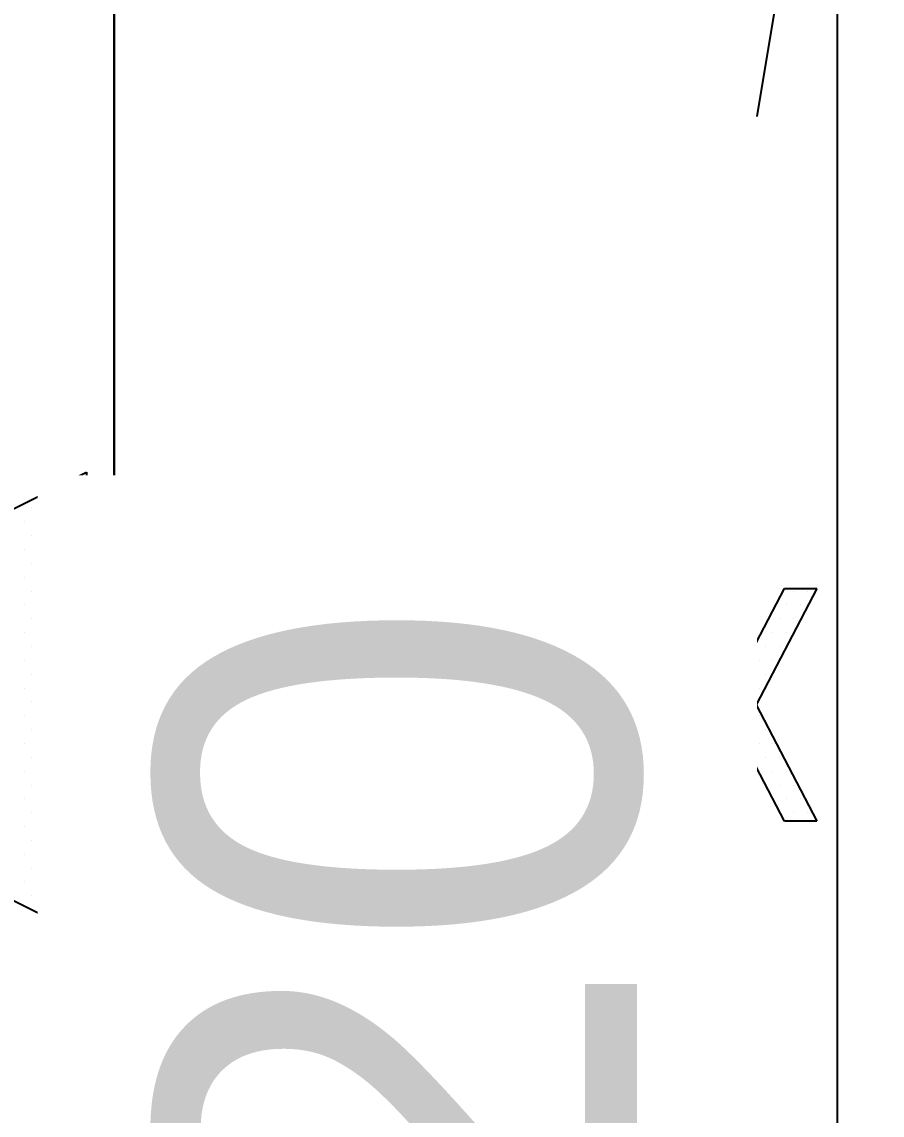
# Model space of a CAD drawing. Header units: millimetres. Extents: x 10462777 to 22643323, y 453826 to 1389191.
# Drawn here: x 11310704.5 to 11311018.5, y 599525.7 to 599924.8 of the extents above; entities that cross this region are included whole.
import ezdxf

# ---------------------------------------------------------------- set-up
doc = ezdxf.new("R2010")
doc.units = ezdxf.units.MM
doc.header["$LTSCALE"] = 200
doc.header["$MEASUREMENT"] = 0
doc.header["$PDMODE"] = 35
doc.header["$PDSIZE"] = -5
doc.linetypes.add('CENTER2', pattern=[1.125, 0.75, -0.125, 0.125, -0.125])
doc.linetypes.add('PHANTOM', pattern=[2.5, 1.25, -0.25, 0.25, -0.25, 0.25, -0.25])
doc.layers.get('0').update_dxf_attribs({"linetype": 'CONTINUOUS'})
doc.layers.get('DEFPOINTS').update_dxf_attribs({"linetype": 'CONTINUOUS'})
doc.layers.add('DV1_DEFAULT', color=7, linetype='CONTINUOUS')
doc.layers.add('LAYOUT', color=8, linetype='CONTINUOUS', lineweight=25)
doc.styles.get("Standard").update_dxf_attribs({"font": 'SYMBOL'})
doc.dimstyles.new('DS ROBOTEC', dxfattribs={"dimscale": 0, "dimtxt": 2.5, "dimasz": 2.5, "dimexe": 0.3, "dimexo": 0.3, "dimgap": 0.5, "dimtad": 1, "dimzin": 9, "dimdsep": 46, "dimtxsty": 'Standard', "dimblk": 'OPEN', "dimcen": 0, "dimclrd": 4, "dimclre": 4, "dimclrt": 110, "dimazin": 2, "dimtm": 1.5, "dimtfac": 1, "dimtmove": 0, "dimatfit": 3, "dimldrblk": 'OPEN', "dimfxl": 1, "dimtfill": 1, "dimtolj": 1, "dimlwd": -1, "dimlwe": -1, "dimarcsym": 0})

# ---------------------------------------------------------------- blocks, each defined once
blk = doc.blocks.new('A$C7DA30AB0')
at = {"layer": 'DV1_DEFAULT', "color": 1, "linetype": 'CENTER2', "ltscale": 7}
for p, q in [((3025.99, 59.09, 0), (3025.99, 6051.97, 0)), ((3025.99, 5992.89, 0), (3025.99, 0, 0))]:
    blk.add_line(p, q, dxfattribs=at)
at = {"layer": 'LAYOUT', "color": 6, "linetype": 'PHANTOM'}
blk.add_circle((3030.45, 3025.99, 0), 2693.02, dxfattribs=at)
blk = doc.blocks.new('A$C201F74A5')
for p, q in [((0, 0), (-34.66, -69.32)), ((34.66, -69.32), (0, 0)), ((-34.66, -69.32), (-17.33, -69.32)), ((-17.33, -69.32), (-17.33, -115.53)), ((17.33, -115.53), (17.33, -69.32)), ((17.33, -69.32), (34.66, -69.32)), ((-17.33, -115.53), (0, -106.49)), ((0, -106.49), (17.33, -115.53)), ((0, -116.12), (-17.33, -125.16)), ((17.33, -125.16), (0, -116.12)), ((-17.33, -125.16), (-17.33, -144.41)), ((17.33, -144.41), (17.33, -125.16)), ((-17.33, -144.41), (0, -135.38)), ((0, -135.38), (17.33, -144.41)), ((0, -145), (-17.33, -154.04)), ((17.33, -154.04), (0, -145)), ((-17.33, -154.04), (-17.33, -163.67)), ((-17.33, -163.67), (0, -154.63)), ((0, -154.63), (17.33, -163.67)), ((17.33, -163.67), (17.33, -154.04)), ((0, -164.26), (-17.33, -173.29)), ((17.33, -173.29), (0, -164.26)), ((-17.33, -178.11), (0, -169.07)), ((0, -169.07), (17.33, -178.11)), ((-17.33, -173.29), (-17.33, -178.11)), ((17.33, -178.11), (17.33, -173.29))]:
    blk.add_line(p, q)
at = {"color": 3}
for p, q in [((-27.27, -60.12), (-27.27, -60.12)), ((-23.14, -60.12), (-23.14, -60.12)), ((-19.01, -60.12), (-19.01, -60.12)), ((-14.88, -60.12), (-14.88, -60.12)), ((-10.76, -60.12), (-10.76, -60.12)), ((-6.63, -60.12), (-6.63, -60.12)), ((-2.5, -60.12), (-2.5, -60.12)), ((1.63, -60.12), (1.63, -60.12)), ((5.75, -60.12), (5.75, -60.12)), ((9.88, -60.12), (9.88, -60.12)), ((14.01, -60.12), (14.01, -60.12)), ((18.14, -60.12), (18.14, -60.12)), ((22.26, -60.12), (22.26, -60.12)), ((26.39, -60.12), (26.39, -60.12)), ((-29.33, -61.15), (-29.33, -61.15)), ((-25.2, -61.15), (-25.2, -61.15)), ((-21.07, -61.15), (-21.07, -61.15)), ((-16.95, -61.15), (-16.95, -61.15)), ((-12.82, -61.15), (-12.82, -61.15)), ((-8.69, -61.15), (-8.69, -61.15)), ((-4.56, -61.15), (-4.56, -61.15)), ((-0.44, -61.15), (-0.44, -61.15)), ((3.69, -61.15), (3.69, -61.15)), ((7.82, -61.15), (7.82, -61.15)), ((11.95, -61.15), (11.95, -61.15)), ((16.07, -61.15), (16.07, -61.15)), ((20.2, -61.15), (20.2, -61.15)), ((24.33, -61.15), (24.33, -61.15)), ((28.46, -61.15), (28.46, -61.15)), ((-29.33, -63.22), (-29.33, -63.22)), ((-27.27, -62.19), (-27.27, -62.19)), ((-25.2, -63.22), (-25.2, -63.22)), ((-23.14, -62.19), (-23.14, -62.19)), ((-21.07, -63.22), (-21.07, -63.22)), ((-19.01, -62.19), (-19.01, -62.19)), ((-16.95, -63.22), (-16.95, -63.22)), ((-14.88, -62.19), (-14.88, -62.19)), ((-12.82, -63.22), (-12.82, -63.22)), ((-10.76, -62.19), (-10.76, -62.19)), ((-8.69, -63.22), (-8.69, -63.22)), ((-6.63, -62.19), (-6.63, -62.19)), ((-4.56, -63.22), (-4.56, -63.22)), ((-2.5, -62.19), (-2.5, -62.19)), ((-0.44, -63.22), (-0.44, -63.22)), ((1.63, -62.19), (1.63, -62.19)), ((3.69, -63.22), (3.69, -63.22)), ((5.75, -62.19), (5.75, -62.19)), ((7.82, -63.22), (7.82, -63.22)), ((9.88, -62.19), (9.88, -62.19)), ((11.95, -63.22), (11.95, -63.22)), ((14.01, -62.19), (14.01, -62.19)), ((16.07, -63.22), (16.07, -63.22)), ((18.14, -62.19), (18.14, -62.19)), ((20.2, -63.22), (20.2, -63.22)), ((22.26, -62.19), (22.26, -62.19)), ((24.33, -63.22), (24.33, -63.22)), ((26.39, -62.19), (26.39, -62.19)), ((28.46, -63.22), (28.46, -63.22)), ((30.52, -62.19), (30.52, -62.19)), ((-31.39, -64.25), (-31.39, -64.25)), ((-27.27, -64.25), (-27.27, -64.25)), ((-23.14, -64.25), (-23.14, -64.25)), ((-19.01, -64.25), (-19.01, -64.25)), ((-14.88, -64.25), (-14.88, -64.25)), ((-10.76, -64.25), (-10.76, -64.25)), ((-6.63, -64.25), (-6.63, -64.25)), ((-2.5, -64.25), (-2.5, -64.25)), ((1.63, -64.25), (1.63, -64.25)), ((5.75, -64.25), (5.75, -64.25)), ((9.88, -64.25), (9.88, -64.25)), ((14.01, -64.25), (14.01, -64.25)), ((18.14, -64.25), (18.14, -64.25)), ((22.26, -64.25), (22.26, -64.25)), ((26.39, -64.25), (26.39, -64.25)), ((30.52, -64.25), (30.52, -64.25)), ((-31.39, -66.31), (-31.39, -66.31)), ((-29.33, -65.28), (-29.33, -65.28)), ((-27.27, -66.31), (-27.27, -66.31)), ((-25.2, -65.28), (-25.2, -65.28)), ((-23.14, -66.31), (-23.14, -66.31)), ((-21.07, -65.28), (-21.07, -65.28)), ((-19.01, -66.31), (-19.01, -66.31)), ((-16.95, -65.28), (-16.95, -65.28)), ((-14.88, -66.31), (-14.88, -66.31)), ((-12.82, -65.28), (-12.82, -65.28)), ((-10.76, -66.31), (-10.76, -66.31)), ((-8.69, -65.28), (-8.69, -65.28)), ((-6.63, -66.31), (-6.63, -66.31)), ((-4.56, -65.28), (-4.56, -65.28)), ((-2.5, -66.31), (-2.5, -66.31)), ((-0.44, -65.28), (-0.44, -65.28)), ((1.63, -66.31), (1.63, -66.31)), ((3.69, -65.28), (3.69, -65.28)), ((5.75, -66.31), (5.75, -66.31)), ((7.82, -65.28), (7.82, -65.28)), ((9.88, -66.31), (9.88, -66.31)), ((11.95, -65.28), (11.95, -65.28)), ((14.01, -66.31), (14.01, -66.31)), ((16.07, -65.28), (16.07, -65.28)), ((18.14, -66.31), (18.14, -66.31)), ((20.2, -65.28), (20.2, -65.28)), ((22.26, -66.31), (22.26, -66.31)), ((24.33, -65.28), (24.33, -65.28)), ((26.39, -66.31), (26.39, -66.31)), ((28.46, -65.28), (28.46, -65.28)), ((30.52, -66.31), (30.52, -66.31)), ((32.58, -65.28), (32.58, -65.28)), ((-33.46, -67.35), (-33.46, -67.35)), ((-31.39, -68.38), (-31.39, -68.38)), ((-29.33, -67.35), (-29.33, -67.35)), ((-27.27, -68.38), (-27.27, -68.38)), ((-25.2, -67.35), (-25.2, -67.35)), ((-23.14, -68.38), (-23.14, -68.38)), ((-21.07, -67.35), (-21.07, -67.35)), ((-19.01, -68.38), (-19.01, -68.38)), ((-16.95, -67.35), (-16.95, -67.35)), ((-14.88, -68.38), (-14.88, -68.38)), ((-12.82, -67.35), (-12.82, -67.35)), ((-10.76, -68.38), (-10.76, -68.38)), ((-8.69, -67.35), (-8.69, -67.35)), ((-6.63, -68.38), (-6.63, -68.38)), ((-4.56, -67.35), (-4.56, -67.35)), ((-2.5, -68.38), (-2.5, -68.38)), ((-0.44, -67.35), (-0.44, -67.35)), ((1.63, -68.38), (1.63, -68.38)), ((3.69, -67.35), (3.69, -67.35)), ((5.75, -68.38), (5.75, -68.38)), ((7.82, -67.35), (7.82, -67.35)), ((9.88, -68.38), (9.88, -68.38)), ((11.95, -67.35), (11.95, -67.35)), ((14.01, -68.38), (14.01, -68.38)), ((16.07, -67.35), (16.07, -67.35)), ((18.14, -68.38), (18.14, -68.38)), ((20.2, -67.35), (20.2, -67.35)), ((22.26, -68.38), (22.26, -68.38)), ((24.33, -67.35), (24.33, -67.35)), ((26.39, -68.38), (26.39, -68.38)), ((28.46, -67.35), (28.46, -67.35)), ((30.52, -68.38), (30.52, -68.38)), ((32.58, -67.35), (32.58, -67.35)), ((-16.95, -69.41), (-16.95, -69.41)), ((-12.82, -69.41), (-12.82, -69.41)), ((-8.69, -69.41), (-8.69, -69.41)), ((-4.56, -69.41), (-4.56, -69.41)), ((-0.44, -69.41), (-0.44, -69.41)), ((3.69, -69.41), (3.69, -69.41)), ((7.82, -69.41), (7.82, -69.41)), ((11.95, -69.41), (11.95, -69.41)), ((16.07, -69.41), (16.07, -69.41)), ((-16.95, -71.47), (-16.95, -71.47)), ((-14.88, -70.44), (-14.88, -70.44)), ((-12.82, -71.47), (-12.82, -71.47)), ((-10.76, -70.44), (-10.76, -70.44)), ((-8.69, -71.47), (-8.69, -71.47)), ((-6.63, -70.44), (-6.63, -70.44)), ((-4.56, -71.47), (-4.56, -71.47)), ((-2.5, -70.44), (-2.5, -70.44)), ((-0.44, -71.47), (-0.44, -71.47)), ((1.63, -70.44), (1.63, -70.44)), ((3.69, -71.47), (3.69, -71.47)), ((5.75, -70.44), (5.75, -70.44)), ((7.82, -71.47), (7.82, -71.47)), ((9.88, -70.44), (9.88, -70.44)), ((11.95, -71.47), (11.95, -71.47)), ((14.01, -70.44), (14.01, -70.44)), ((16.07, -71.47), (16.07, -71.47)), ((-14.88, -72.5), (-14.88, -72.5)), ((-10.76, -72.5), (-10.76, -72.5)), ((-6.63, -72.5), (-6.63, -72.5)), ((-2.5, -72.5), (-2.5, -72.5)), ((1.63, -72.5), (1.63, -72.5)), ((5.75, -72.5), (5.75, -72.5)), ((9.88, -72.5), (9.88, -72.5)), ((14.01, -72.5), (14.01, -72.5)), ((-16.95, -73.54), (-16.95, -73.54)), ((-14.88, -74.57), (-14.88, -74.57)), ((-12.82, -73.54), (-12.82, -73.54)), ((-10.76, -74.57), (-10.76, -74.57)), ((-8.69, -73.54), (-8.69, -73.54)), ((-6.63, -74.57), (-6.63, -74.57)), ((-4.56, -73.54), (-4.56, -73.54)), ((-2.5, -74.57), (-2.5, -74.57)), ((-0.44, -73.54), (-0.44, -73.54)), ((1.63, -74.57), (1.63, -74.57)), ((3.69, -73.54), (3.69, -73.54)), ((5.75, -74.57), (5.75, -74.57)), ((7.82, -73.54), (7.82, -73.54)), ((9.88, -74.57), (9.88, -74.57)), ((11.95, -73.54), (11.95, -73.54)), ((14.01, -74.57), (14.01, -74.57)), ((16.07, -73.54), (16.07, -73.54)), ((-16.95, -75.6), (-16.95, -75.6)), ((-12.82, -75.6), (-12.82, -75.6)), ((-8.69, -75.6), (-8.69, -75.6)), ((-4.56, -75.6), (-4.56, -75.6)), ((-0.44, -75.6), (-0.44, -75.6)), ((3.69, -75.6), (3.69, -75.6)), ((7.82, -75.6), (7.82, -75.6)), ((11.95, -75.6), (11.95, -75.6)), ((16.07, -75.6), (16.07, -75.6)), ((-16.95, -77.66), (-16.95, -77.66)), ((-14.88, -76.63), (-14.88, -76.63)), ((-12.82, -77.66), (-12.82, -77.66)), ((-10.76, -76.63), (-10.76, -76.63)), ((-8.69, -77.66), (-8.69, -77.66)), ((-6.63, -76.63), (-6.63, -76.63)), ((-4.56, -77.66), (-4.56, -77.66)), ((-2.5, -76.63), (-2.5, -76.63)), ((-0.44, -77.66), (-0.44, -77.66)), ((1.63, -76.63), (1.63, -76.63)), ((3.69, -77.66), (3.69, -77.66)), ((5.75, -76.63), (5.75, -76.63)), ((7.82, -77.66), (7.82, -77.66)), ((9.88, -76.63), (9.88, -76.63)), ((11.95, -77.66), (11.95, -77.66)), ((14.01, -76.63), (14.01, -76.63)), ((16.07, -77.66), (16.07, -77.66)), ((-16.95, -79.73), (-16.95, -79.73)), ((-14.88, -78.7), (-14.88, -78.7)), ((-12.82, -79.73), (-12.82, -79.73)), ((-10.76, -78.7), (-10.76, -78.7)), ((-8.69, -79.73), (-8.69, -79.73)), ((-6.63, -78.7), (-6.63, -78.7)), ((-4.56, -79.73), (-4.56, -79.73)), ((-2.5, -78.7), (-2.5, -78.7)), ((-0.44, -79.73), (-0.44, -79.73)), ((1.63, -78.7), (1.63, -78.7)), ((3.69, -79.73), (3.69, -79.73)), ((5.75, -78.7), (5.75, -78.7)), ((7.82, -79.73), (7.82, -79.73)), ((9.88, -78.7), (9.88, -78.7)), ((11.95, -79.73), (11.95, -79.73)), ((14.01, -78.7), (14.01, -78.7)), ((16.07, -79.73), (16.07, -79.73)), ((-14.88, -80.76), (-14.88, -80.76)), ((-10.76, -80.76), (-10.76, -80.76)), ((-6.63, -80.76), (-6.63, -80.76)), ((-2.5, -80.76), (-2.5, -80.76)), ((1.63, -80.76), (1.63, -80.76)), ((5.75, -80.76), (5.75, -80.76)), ((9.88, -80.76), (9.88, -80.76)), ((14.01, -80.76), (14.01, -80.76)), ((-16.95, -81.79), (-16.95, -81.79)), ((-14.88, -82.82), (-14.88, -82.82)), ((-12.82, -81.79), (-12.82, -81.79)), ((-10.76, -82.82), (-10.76, -82.82)), ((-8.69, -81.79), (-8.69, -81.79)), ((-6.63, -82.82), (-6.63, -82.82)), ((-4.56, -81.79), (-4.56, -81.79)), ((-2.5, -82.82), (-2.5, -82.82)), ((-0.44, -81.79), (-0.44, -81.79)), ((1.63, -82.82), (1.63, -82.82)), ((3.69, -81.79), (3.69, -81.79)), ((5.75, -82.82), (5.75, -82.82)), ((7.82, -81.79), (7.82, -81.79)), ((9.88, -82.82), (9.88, -82.82)), ((11.95, -81.79), (11.95, -81.79)), ((14.01, -82.82), (14.01, -82.82)), ((16.07, -81.79), (16.07, -81.79)), ((-16.95, -83.86), (-16.95, -83.86)), ((-12.82, -83.86), (-12.82, -83.86)), ((-8.69, -83.86), (-8.69, -83.86)), ((-4.56, -83.86), (-4.56, -83.86)), ((-0.44, -83.86), (-0.44, -83.86)), ((3.69, -83.86), (3.69, -83.86)), ((7.82, -83.86), (7.82, -83.86)), ((11.95, -83.86), (11.95, -83.86)), ((16.07, -83.86), (16.07, -83.86)), ((-16.95, -85.92), (-16.95, -85.92)), ((-14.88, -84.89), (-14.88, -84.89)), ((-12.82, -85.92), (-12.82, -85.92)), ((-10.76, -84.89), (-10.76, -84.89)), ((-8.69, -85.92), (-8.69, -85.92)), ((-6.63, -84.89), (-6.63, -84.89)), ((-4.56, -85.92), (-4.56, -85.92)), ((-2.5, -84.89), (-2.5, -84.89)), ((-0.44, -85.92), (-0.44, -85.92)), ((1.63, -84.89), (1.63, -84.89)), ((3.69, -85.92), (3.69, -85.92)), ((5.75, -84.89), (5.75, -84.89)), ((7.82, -85.92), (7.82, -85.92)), ((9.88, -84.89), (9.88, -84.89)), ((11.95, -85.92), (11.95, -85.92)), ((14.01, -84.89), (14.01, -84.89)), ((16.07, -85.92), (16.07, -85.92)), ((-14.88, -86.95), (-14.88, -86.95)), ((-10.76, -86.95), (-10.76, -86.95)), ((-6.63, -86.95), (-6.63, -86.95)), ((-2.5, -86.95), (-2.5, -86.95)), ((1.63, -86.95), (1.63, -86.95)), ((5.75, -86.95), (5.75, -86.95)), ((9.88, -86.95), (9.88, -86.95)), ((14.01, -86.95), (14.01, -86.95)), ((-16.95, -87.98), (-16.95, -87.98)), ((-14.88, -89.01), (-14.88, -89.01)), ((-12.82, -87.98), (-12.82, -87.98)), ((-10.76, -89.01), (-10.76, -89.01)), ((-8.69, -87.98), (-8.69, -87.98)), ((-6.63, -89.01), (-6.63, -89.01)), ((-4.56, -87.98), (-4.56, -87.98)), ((-2.5, -89.01), (-2.5, -89.01)), ((-0.44, -87.98), (-0.44, -87.98)), ((1.63, -89.01), (1.63, -89.01)), ((3.69, -87.98), (3.69, -87.98)), ((5.75, -89.01), (5.75, -89.01)), ((7.82, -87.98), (7.82, -87.98)), ((9.88, -89.01), (9.88, -89.01)), ((11.95, -87.98), (11.95, -87.98)), ((14.01, -89.01), (14.01, -89.01)), ((16.07, -87.98), (16.07, -87.98)), ((-16.95, -90.05), (-16.95, -90.05)), ((-14.88, -91.08), (-14.88, -91.08)), ((-12.82, -90.05), (-12.82, -90.05)), ((-10.76, -91.08), (-10.76, -91.08)), ((-8.69, -90.05), (-8.69, -90.05)), ((-6.63, -91.08), (-6.63, -91.08)), ((-4.56, -90.05), (-4.56, -90.05)), ((-2.5, -91.08), (-2.5, -91.08)), ((-0.44, -90.05), (-0.44, -90.05)), ((1.63, -91.08), (1.63, -91.08)), ((3.69, -90.05), (3.69, -90.05)), ((5.75, -91.08), (5.75, -91.08)), ((7.82, -90.05), (7.82, -90.05)), ((9.88, -91.08), (9.88, -91.08)), ((11.95, -90.05), (11.95, -90.05)), ((14.01, -91.08), (14.01, -91.08)), ((16.07, -90.05), (16.07, -90.05)), ((-16.95, -92.11), (-16.95, -92.11)), ((-12.82, -92.11), (-12.82, -92.11)), ((-8.69, -92.11), (-8.69, -92.11)), ((-4.56, -92.11), (-4.56, -92.11)), ((-0.44, -92.11), (-0.44, -92.11)), ((3.69, -92.11), (3.69, -92.11)), ((7.82, -92.11), (7.82, -92.11)), ((11.95, -92.11), (11.95, -92.11)), ((16.07, -92.11), (16.07, -92.11)), ((-16.95, -94.17), (-16.95, -94.17)), ((-14.88, -93.14), (-14.88, -93.14)), ((-12.82, -94.17), (-12.82, -94.17)), ((-10.76, -93.14), (-10.76, -93.14)), ((-8.69, -94.17), (-8.69, -94.17)), ((-6.63, -93.14), (-6.63, -93.14)), ((-4.56, -94.17), (-4.56, -94.17)), ((-2.5, -93.14), (-2.5, -93.14)), ((-0.44, -94.17), (-0.44, -94.17)), ((1.63, -93.14), (1.63, -93.14)), ((3.69, -94.17), (3.69, -94.17)), ((5.75, -93.14), (5.75, -93.14)), ((7.82, -94.17), (7.82, -94.17)), ((9.88, -93.14), (9.88, -93.14)), ((11.95, -94.17), (11.95, -94.17)), ((14.01, -93.14), (14.01, -93.14)), ((16.07, -94.17), (16.07, -94.17)), ((-14.88, -95.21), (-14.88, -95.21)), ((-10.76, -95.21), (-10.76, -95.21)), ((-6.63, -95.21), (-6.63, -95.21)), ((-2.5, -95.21), (-2.5, -95.21)), ((1.63, -95.21), (1.63, -95.21)), ((5.75, -95.21), (5.75, -95.21)), ((9.88, -95.21), (9.88, -95.21)), ((14.01, -95.21), (14.01, -95.21)), ((-16.95, -96.24), (-16.95, -96.24)), ((-14.88, -97.27), (-14.88, -97.27)), ((-12.82, -96.24), (-12.82, -96.24)), ((-10.76, -97.27), (-10.76, -97.27)), ((-8.69, -96.24), (-8.69, -96.24)), ((-6.63, -97.27), (-6.63, -97.27)), ((-4.56, -96.24), (-4.56, -96.24)), ((-2.5, -97.27), (-2.5, -97.27)), ((-0.44, -96.24), (-0.44, -96.24)), ((1.63, -97.27), (1.63, -97.27)), ((3.69, -96.24), (3.69, -96.24)), ((5.75, -97.27), (5.75, -97.27)), ((7.82, -96.24), (7.82, -96.24)), ((9.88, -97.27), (9.88, -97.27)), ((11.95, -96.24), (11.95, -96.24)), ((14.01, -97.27), (14.01, -97.27)), ((16.07, -96.24), (16.07, -96.24)), ((-16.95, -98.3), (-16.95, -98.3)), ((-14.88, -99.33), (-14.88, -99.33)), ((-12.82, -98.3), (-12.82, -98.3)), ((-10.76, -99.33), (-10.76, -99.33)), ((-8.69, -98.3), (-8.69, -98.3)), ((-6.63, -99.33), (-6.63, -99.33)), ((-4.56, -98.3), (-4.56, -98.3)), ((-2.5, -99.33), (-2.5, -99.33)), ((-0.44, -98.3), (-0.44, -98.3)), ((1.63, -99.33), (1.63, -99.33)), ((3.69, -98.3), (3.69, -98.3)), ((5.75, -99.33), (5.75, -99.33)), ((7.82, -98.3), (7.82, -98.3)), ((9.88, -99.33), (9.88, -99.33)), ((11.95, -98.3), (11.95, -98.3)), ((14.01, -99.33), (14.01, -99.33)), ((16.07, -98.3), (16.07, -98.3)), ((-16.95, -100.37), (-16.95, -100.37)), ((-12.82, -100.37), (-12.82, -100.37)), ((-8.69, -100.37), (-8.69, -100.37)), ((-4.56, -100.37), (-4.56, -100.37)), ((-0.44, -100.37), (-0.44, -100.37)), ((3.69, -100.37), (3.69, -100.37)), ((7.82, -100.37), (7.82, -100.37)), ((11.95, -100.37), (11.95, -100.37)), ((16.07, -100.37), (16.07, -100.37)), ((-16.95, -102.43), (-16.95, -102.43)), ((-14.88, -101.4), (-14.88, -101.4)), ((-12.82, -102.43), (-12.82, -102.43)), ((-10.76, -101.4), (-10.76, -101.4)), ((-8.69, -102.43), (-8.69, -102.43)), ((-6.63, -101.4), (-6.63, -101.4)), ((-4.56, -102.43), (-4.56, -102.43)), ((-2.5, -101.4), (-2.5, -101.4)), ((-0.44, -102.43), (-0.44, -102.43)), ((1.63, -101.4), (1.63, -101.4)), ((3.69, -102.43), (3.69, -102.43)), ((5.75, -101.4), (5.75, -101.4)), ((7.82, -102.43), (7.82, -102.43)), ((9.88, -101.4), (9.88, -101.4)), ((11.95, -102.43), (11.95, -102.43)), ((14.01, -101.4), (14.01, -101.4)), ((16.07, -102.43), (16.07, -102.43)), ((-14.88, -103.46), (-14.88, -103.46)), ((-10.76, -103.46), (-10.76, -103.46)), ((-6.63, -103.46), (-6.63, -103.46)), ((-2.5, -103.46), (-2.5, -103.46)), ((1.63, -103.46), (1.63, -103.46)), ((5.75, -103.46), (5.75, -103.46)), ((9.88, -103.46), (9.88, -103.46)), ((14.01, -103.46), (14.01, -103.46)), ((-16.95, -104.49), (-16.95, -104.49)), ((-14.88, -105.52), (-14.88, -105.52)), ((-12.82, -104.49), (-12.82, -104.49)), ((-10.76, -105.52), (-10.76, -105.52)), ((-8.69, -104.49), (-8.69, -104.49)), ((-6.63, -105.52), (-6.63, -105.52)), ((-4.56, -104.49), (-4.56, -104.49)), ((-2.5, -105.52), (-2.5, -105.52)), ((-0.44, -104.49), (-0.44, -104.49)), ((1.63, -105.52), (1.63, -105.52)), ((3.69, -104.49), (3.69, -104.49)), ((5.75, -105.52), (5.75, -105.52)), ((7.82, -104.49), (7.82, -104.49)), ((9.88, -105.52), (9.88, -105.52)), ((11.95, -104.49), (11.95, -104.49)), ((14.01, -105.52), (14.01, -105.52)), ((16.07, -104.49), (16.07, -104.49)), ((-16.95, -106.56), (-16.95, -106.56)), ((-12.82, -106.56), (-12.82, -106.56)), ((-8.69, -106.56), (-8.69, -106.56)), ((-4.56, -106.56), (-4.56, -106.56)), ((-0.44, -106.56), (-0.44, -106.56)), ((3.69, -106.56), (3.69, -106.56)), ((7.82, -106.56), (7.82, -106.56)), ((11.95, -106.56), (11.95, -106.56)), ((16.07, -106.56), (16.07, -106.56)), ((-16.95, -108.62), (-16.95, -108.62)), ((-14.88, -107.59), (-14.88, -107.59)), ((-12.82, -108.62), (-12.82, -108.62)), ((-10.76, -107.59), (-10.76, -107.59)), ((-8.69, -108.62), (-8.69, -108.62)), ((-6.63, -107.59), (-6.63, -107.59)), ((-4.56, -108.62), (-4.56, -108.62)), ((-2.5, -107.59), (-2.5, -107.59)), ((5.75, -107.59), (5.75, -107.59)), ((7.82, -108.62), (7.82, -108.62)), ((9.88, -107.59), (9.88, -107.59)), ((11.95, -108.62), (11.95, -108.62)), ((14.01, -107.59), (14.01, -107.59)), ((16.07, -108.62), (16.07, -108.62)), ((-16.95, -110.68), (-16.95, -110.68)), ((-14.88, -109.65), (-14.88, -109.65)), ((-12.82, -110.68), (-12.82, -110.68)), ((-10.76, -109.65), (-10.76, -109.65)), ((-8.69, -110.68), (-8.69, -110.68)), ((-6.63, -109.65), (-6.63, -109.65)), ((9.88, -109.65), (9.88, -109.65)), ((11.95, -110.68), (11.95, -110.68)), ((14.01, -109.65), (14.01, -109.65)), ((16.07, -110.68), (16.07, -110.68)), ((-14.88, -111.72), (-14.88, -111.72)), ((-10.76, -111.72), (-10.76, -111.72)), ((14.01, -111.72), (14.01, -111.72)), ((-16.95, -112.75), (-16.95, -112.75)), ((-14.88, -113.78), (-14.88, -113.78)), ((-12.82, -112.75), (-12.82, -112.75)), ((14.01, -113.78), (14.01, -113.78)), ((16.07, -112.75), (16.07, -112.75)), ((-16.95, -114.81), (-16.95, -114.81)), ((16.07, -114.81), (16.07, -114.81)), ((-0.44, -116.88), (-0.44, -116.88)), ((-2.5, -117.91), (-2.5, -117.91)), ((1.63, -117.91), (1.63, -117.91)), ((-6.63, -119.97), (-6.63, -119.97)), ((-4.56, -118.94), (-4.56, -118.94)), ((-2.5, -119.97), (-2.5, -119.97)), ((-0.44, -118.94), (-0.44, -118.94)), ((1.63, -119.97), (1.63, -119.97)), ((3.69, -118.94), (3.69, -118.94)), ((5.75, -119.97), (5.75, -119.97)), ((-10.76, -122.03), (-10.76, -122.03)), ((-8.69, -121), (-8.69, -121)), ((-6.63, -122.03), (-6.63, -122.03)), ((-4.56, -121), (-4.56, -121)), ((-2.5, -122.03), (-2.5, -122.03)), ((-0.44, -121), (-0.44, -121)), ((1.63, -122.03), (1.63, -122.03)), ((3.69, -121), (3.69, -121)), ((5.75, -122.03), (5.75, -122.03)), ((7.82, -121), (7.82, -121)), ((9.88, -122.03), (9.88, -122.03)), ((-12.82, -123.07), (-12.82, -123.07)), ((-8.69, -123.07), (-8.69, -123.07)), ((-4.56, -123.07), (-4.56, -123.07)), ((-0.44, -123.07), (-0.44, -123.07)), ((3.69, -123.07), (3.69, -123.07)), ((7.82, -123.07), (7.82, -123.07)), ((11.95, -123.07), (11.95, -123.07)), ((-16.95, -125.13), (-16.95, -125.13)), ((-14.88, -124.1), (-14.88, -124.1)), ((-12.82, -125.13), (-12.82, -125.13)), ((-10.76, -124.1), (-10.76, -124.1)), ((-8.69, -125.13), (-8.69, -125.13)), ((-6.63, -124.1), (-6.63, -124.1)), ((-4.56, -125.13), (-4.56, -125.13)), ((-2.5, -124.1), (-2.5, -124.1)), ((-0.44, -125.13), (-0.44, -125.13)), ((1.63, -124.1), (1.63, -124.1)), ((3.69, -125.13), (3.69, -125.13)), ((5.75, -124.1), (5.75, -124.1)), ((7.82, -125.13), (7.82, -125.13)), ((9.88, -124.1), (9.88, -124.1)), ((11.95, -125.13), (11.95, -125.13)), ((14.01, -124.1), (14.01, -124.1)), ((16.07, -125.13), (16.07, -125.13)), ((-14.88, -126.16), (-14.88, -126.16)), ((-10.76, -126.16), (-10.76, -126.16)), ((-6.63, -126.16), (-6.63, -126.16)), ((-2.5, -126.16), (-2.5, -126.16)), ((1.63, -126.16), (1.63, -126.16)), ((5.75, -126.16), (5.75, -126.16)), ((9.88, -126.16), (9.88, -126.16)), ((14.01, -126.16), (14.01, -126.16)), ((-16.95, -127.19), (-16.95, -127.19)), ((-14.88, -128.23), (-14.88, -128.23)), ((-12.82, -127.19), (-12.82, -127.19)), ((-10.76, -128.23), (-10.76, -128.23)), ((-8.69, -127.19), (-8.69, -127.19)), ((-6.63, -128.23), (-6.63, -128.23)), ((-4.56, -127.19), (-4.56, -127.19)), ((-2.5, -128.23), (-2.5, -128.23)), ((-0.44, -127.19), (-0.44, -127.19)), ((1.63, -128.23), (1.63, -128.23)), ((3.69, -127.19), (3.69, -127.19)), ((5.75, -128.23), (5.75, -128.23)), ((7.82, -127.19), (7.82, -127.19)), ((9.88, -128.23), (9.88, -128.23)), ((11.95, -127.19), (11.95, -127.19)), ((14.01, -128.23), (14.01, -128.23)), ((16.07, -127.19), (16.07, -127.19)), ((-16.95, -129.26), (-16.95, -129.26)), ((-14.88, -130.29), (-14.88, -130.29)), ((-12.82, -129.26), (-12.82, -129.26)), ((-10.76, -130.29), (-10.76, -130.29)), ((-8.69, -129.26), (-8.69, -129.26)), ((-6.63, -130.29), (-6.63, -130.29)), ((-4.56, -129.26), (-4.56, -129.26)), ((-2.5, -130.29), (-2.5, -130.29)), ((-0.44, -129.26), (-0.44, -129.26)), ((1.63, -130.29), (1.63, -130.29)), ((3.69, -129.26), (3.69, -129.26)), ((5.75, -130.29), (5.75, -130.29)), ((7.82, -129.26), (7.82, -129.26)), ((9.88, -130.29), (9.88, -130.29)), ((11.95, -129.26), (11.95, -129.26)), ((14.01, -130.29), (14.01, -130.29)), ((16.07, -129.26), (16.07, -129.26)), ((-16.95, -131.32), (-16.95, -131.32)), ((-12.82, -131.32), (-12.82, -131.32)), ((-8.69, -131.32), (-8.69, -131.32)), ((-4.56, -131.32), (-4.56, -131.32)), ((-0.44, -131.32), (-0.44, -131.32)), ((3.69, -131.32), (3.69, -131.32)), ((7.82, -131.32), (7.82, -131.32)), ((11.95, -131.32), (11.95, -131.32)), ((16.07, -131.32), (16.07, -131.32)), ((-16.95, -133.39), (-16.95, -133.39)), ((-14.88, -132.35), (-14.88, -132.35)), ((-12.82, -133.39), (-12.82, -133.39)), ((-10.76, -132.35), (-10.76, -132.35)), ((-8.69, -133.39), (-8.69, -133.39)), ((-6.63, -132.35), (-6.63, -132.35)), ((-4.56, -133.39), (-4.56, -133.39)), ((-2.5, -132.35), (-2.5, -132.35)), ((-0.44, -133.39), (-0.44, -133.39)), ((1.63, -132.35), (1.63, -132.35)), ((3.69, -133.39), (3.69, -133.39)), ((5.75, -132.35), (5.75, -132.35)), ((7.82, -133.39), (7.82, -133.39)), ((9.88, -132.35), (9.88, -132.35)), ((11.95, -133.39), (11.95, -133.39)), ((14.01, -132.35), (14.01, -132.35)), ((16.07, -133.39), (16.07, -133.39)), ((-14.88, -134.42), (-14.88, -134.42)), ((-10.76, -134.42), (-10.76, -134.42)), ((-6.63, -134.42), (-6.63, -134.42)), ((-2.5, -134.42), (-2.5, -134.42)), ((1.63, -134.42), (1.63, -134.42)), ((5.75, -134.42), (5.75, -134.42)), ((9.88, -134.42), (9.88, -134.42)), ((14.01, -134.42), (14.01, -134.42)), ((-16.95, -135.45), (-16.95, -135.45)), ((-14.88, -136.48), (-14.88, -136.48)), ((-12.82, -135.45), (-12.82, -135.45)), ((-10.76, -136.48), (-10.76, -136.48)), ((-8.69, -135.45), (-8.69, -135.45)), ((-6.63, -136.48), (-6.63, -136.48)), ((-4.56, -135.45), (-4.56, -135.45)), ((-2.5, -136.48), (-2.5, -136.48)), ((-0.44, -135.45), (-0.44, -135.45)), ((3.69, -135.45), (3.69, -135.45)), ((5.75, -136.48), (5.75, -136.48)), ((7.82, -135.45), (7.82, -135.45)), ((9.88, -136.48), (9.88, -136.48)), ((11.95, -135.45), (11.95, -135.45)), ((14.01, -136.48), (14.01, -136.48)), ((16.07, -135.45), (16.07, -135.45)), ((-16.95, -137.51), (-16.95, -137.51)), ((-12.82, -137.51), (-12.82, -137.51)), ((-8.69, -137.51), (-8.69, -137.51)), ((-4.56, -137.51), (-4.56, -137.51)), ((7.82, -137.51), (7.82, -137.51)), ((11.95, -137.51), (11.95, -137.51)), ((16.07, -137.51), (16.07, -137.51)), ((-16.95, -139.58), (-16.95, -139.58)), ((-14.88, -138.54), (-14.88, -138.54)), ((-12.82, -139.58), (-12.82, -139.58)), ((-10.76, -138.54), (-10.76, -138.54)), ((-8.69, -139.58), (-8.69, -139.58)), ((-6.63, -138.54), (-6.63, -138.54)), ((9.88, -138.54), (9.88, -138.54)), ((11.95, -139.58), (11.95, -139.58)), ((14.01, -138.54), (14.01, -138.54)), ((16.07, -139.58), (16.07, -139.58)), ((-16.95, -141.64), (-16.95, -141.64)), ((-14.88, -140.61), (-14.88, -140.61)), ((-12.82, -141.64), (-12.82, -141.64)), ((-10.76, -140.61), (-10.76, -140.61)), ((14.01, -140.61), (14.01, -140.61)), ((16.07, -141.64), (16.07, -141.64)), ((-14.88, -142.67), (-14.88, -142.67)), ((14.01, -142.67), (14.01, -142.67)), ((-16.95, -143.7), (-16.95, -143.7)), ((16.07, -143.7), (16.07, -143.7)), ((-0.44, -145.77), (-0.44, -145.77)), ((-4.56, -147.83), (-4.56, -147.83)), ((-2.5, -146.8), (-2.5, -146.8)), ((-0.44, -147.83), (-0.44, -147.83)), ((1.63, -146.8), (1.63, -146.8)), ((3.69, -147.83), (3.69, -147.83)), ((-6.63, -148.86), (-6.63, -148.86)), ((-2.5, -148.86), (-2.5, -148.86)), ((1.63, -148.86), (1.63, -148.86)), ((5.75, -148.86), (5.75, -148.86)), ((-10.76, -150.93), (-10.76, -150.93)), ((-8.69, -149.9), (-8.69, -149.9)), ((-6.63, -150.93), (-6.63, -150.93)), ((-4.56, -149.9), (-4.56, -149.9)), ((-2.5, -150.93), (-2.5, -150.93)), ((-0.44, -149.9), (-0.44, -149.9)), ((1.63, -150.93), (1.63, -150.93)), ((3.69, -149.9), (3.69, -149.9)), ((5.75, -150.93), (5.75, -150.93)), ((7.82, -149.9), (7.82, -149.9)), ((9.88, -150.93), (9.88, -150.93)), ((-14.88, -152.99), (-14.88, -152.99)), ((-12.82, -151.96), (-12.82, -151.96)), ((-10.76, -152.99), (-10.76, -152.99)), ((-8.69, -151.96), (-8.69, -151.96)), ((-6.63, -152.99), (-6.63, -152.99)), ((-4.56, -151.96), (-4.56, -151.96)), ((-2.5, -152.99), (-2.5, -152.99)), ((-0.44, -151.96), (-0.44, -151.96)), ((1.63, -152.99), (1.63, -152.99)), ((3.69, -151.96), (3.69, -151.96)), ((5.75, -152.99), (5.75, -152.99)), ((7.82, -151.96), (7.82, -151.96)), ((9.88, -152.99), (9.88, -152.99)), ((11.95, -151.96), (11.95, -151.96)), ((14.01, -152.99), (14.01, -152.99)), ((-16.95, -154.02), (-16.95, -154.02)), ((-12.82, -154.02), (-12.82, -154.02)), ((-8.69, -154.02), (-8.69, -154.02)), ((-4.56, -154.02), (-4.56, -154.02)), ((-0.44, -154.02), (-0.44, -154.02)), ((3.69, -154.02), (3.69, -154.02)), ((7.82, -154.02), (7.82, -154.02)), ((11.95, -154.02), (11.95, -154.02)), ((16.07, -154.02), (16.07, -154.02)), ((-16.95, -156.09), (-16.95, -156.09)), ((-14.88, -155.05), (-14.88, -155.05)), ((-12.82, -156.09), (-12.82, -156.09)), ((-10.76, -155.05), (-10.76, -155.05)), ((-8.69, -156.09), (-8.69, -156.09)), ((-6.63, -155.05), (-6.63, -155.05)), ((-4.56, -156.09), (-4.56, -156.09)), ((-2.5, -155.05), (-2.5, -155.05)), ((1.63, -155.05), (1.63, -155.05)), ((3.69, -156.09), (3.69, -156.09)), ((5.75, -155.05), (5.75, -155.05)), ((7.82, -156.09), (7.82, -156.09)), ((9.88, -155.05), (9.88, -155.05)), ((11.95, -156.09), (11.95, -156.09)), ((14.01, -155.05), (14.01, -155.05)), ((16.07, -156.09), (16.07, -156.09)), ((-14.88, -157.12), (-14.88, -157.12)), ((-10.76, -157.12), (-10.76, -157.12)), ((-6.63, -157.12), (-6.63, -157.12)), ((5.75, -157.12), (5.75, -157.12)), ((9.88, -157.12), (9.88, -157.12)), ((14.01, -157.12), (14.01, -157.12)), ((-16.95, -158.15), (-16.95, -158.15)), ((-14.88, -159.18), (-14.88, -159.18)), ((-12.82, -158.15), (-12.82, -158.15)), ((-10.76, -159.18), (-10.76, -159.18)), ((-8.69, -158.15), (-8.69, -158.15)), ((7.82, -158.15), (7.82, -158.15)), ((9.88, -159.18), (9.88, -159.18)), ((11.95, -158.15), (11.95, -158.15)), ((14.01, -159.18), (14.01, -159.18)), ((16.07, -158.15), (16.07, -158.15)), ((-16.95, -160.21), (-16.95, -160.21)), ((-14.88, -161.25), (-14.88, -161.25)), ((-12.82, -160.21), (-12.82, -160.21)), ((11.95, -160.21), (11.95, -160.21)), ((14.01, -161.25), (14.01, -161.25)), ((16.07, -160.21), (16.07, -160.21)), ((-16.95, -162.28), (-16.95, -162.28)), ((16.07, -162.28), (16.07, -162.28)), ((1.63, -165.37), (1.63, -165.37)), ((-2.5, -167.44), (-2.5, -167.44)), ((-0.44, -166.41), (-0.44, -166.41)), ((1.63, -167.44), (1.63, -167.44)), ((3.69, -166.41), (3.69, -166.41)), ((5.75, -167.44), (5.75, -167.44)), ((-4.56, -168.47), (-4.56, -168.47)), ((-0.44, -168.47), (-0.44, -168.47)), ((3.69, -168.47), (3.69, -168.47)), ((7.82, -168.47), (7.82, -168.47)), ((-8.69, -170.53), (-8.69, -170.53)), ((-6.63, -169.5), (-6.63, -169.5)), ((-4.56, -170.53), (-4.56, -170.53)), ((-2.5, -169.5), (-2.5, -169.5)), ((1.63, -169.5), (1.63, -169.5)), ((3.69, -170.53), (3.69, -170.53)), ((5.75, -169.5), (5.75, -169.5)), ((7.82, -170.53), (7.82, -170.53)), ((9.88, -169.5), (9.88, -169.5)), ((11.95, -170.53), (11.95, -170.53)), ((-12.82, -172.6), (-12.82, -172.6)), ((-10.76, -171.56), (-10.76, -171.56)), ((-8.69, -172.6), (-8.69, -172.6)), ((-6.63, -171.56), (-6.63, -171.56)), ((5.75, -171.56), (5.75, -171.56)), ((7.82, -172.6), (7.82, -172.6)), ((9.88, -171.56), (9.88, -171.56)), ((11.95, -172.6), (11.95, -172.6)), ((14.01, -171.56), (14.01, -171.56)), ((-14.88, -173.63), (-14.88, -173.63)), ((-10.76, -173.63), (-10.76, -173.63)), ((9.88, -173.63), (9.88, -173.63)), ((14.01, -173.63), (14.01, -173.63)), ((-16.95, -174.66), (-16.95, -174.66)), ((-14.88, -175.69), (-14.88, -175.69)), ((-12.82, -174.66), (-12.82, -174.66)), ((11.95, -174.66), (11.95, -174.66)), ((14.01, -175.69), (14.01, -175.69)), ((16.07, -174.66), (16.07, -174.66)), ((-16.95, -176.72), (-16.95, -176.72)), ((16.07, -176.72), (16.07, -176.72))]:
    blk.add_line(p, q, dxfattribs=at)
blk = doc.blocks.new('_OPEN')
at = {"color": 0, "linetype": 'ByBlock'}
for p, q in [((-1, 0.1667), (0, 0)), ((0, 0), (-1, -0.1667)), ((0, 0), (-1, 0))]:
    blk.add_line(p, q, dxfattribs=at)
blk = doc.blocks.new('*D344')
at = {"color": 4, "linetype": 'ByBlock', "ltscale": 10, "transparency": 16777216}
for p, q in [((11311287.38, 600065.23), (11310981.04, 600065.23)), ((11311002.04, 599890.23), (11311002.04, 599020.23)), ((11311267.38, 598845.23), (11310981.04, 598845.23))]:
    blk.add_line(p, q, dxfattribs=at)
at = {"layer": 'DEFPOINTS', "color": 0, "ltscale": 10, "transparency": 16777216}
for p in [(11311308.38, 600065.23, 0), (11311002.04, 598845.23), (11311288.38, 598845.23, 0)]:
    blk.add_point(p, dxfattribs=at)
at = {"color": 4, "ltscale": 10, "transparency": 16777216, "xscale": 175, "yscale": 175, "zscale": 175}
for p, rotation in [((11311002.04, 600065.23), 90), ((11311002.04, 598845.23), 270)]:
    blk.add_blockref('_OPEN', p, dxfattribs=dict(at, rotation=rotation))
at = {"color": 110, "ltscale": 10, "transparency": 16777216, "insert": (11310842.78, 599455.23), "char_height": 175, "attachment_point": 5, "rotation": 90, "bg_fill": 3, "box_fill_scale": 1.25, "bg_fill_color": 256, "bg_fill_true_color": 13158600, "bg_fill_transparency": 0}
blk.add_mtext('\\A1;1220', dxfattribs=at)

msp = doc.modelspace()

# ---------------------------------------------------------------- block references
at = {"ltscale": 10, "rotation": 180}
msp.add_blockref('A$C7DA30AB0', (11313764.24811, 600747.76955, 0), dxfattribs=at)
at = {"color": 0, "xscale": -2.45, "yscale": 2.45, "zscale": 2.45, "rotation": 90}
msp.add_blockref('A$C201F74A5', (11310558.28769, 599675.52263, 0), dxfattribs=at)

# ---------------------------------------------------------------- next in the draw order: dimensions: what is measured, and where the dimension line sits
at = {"ltscale": 10}
dim = msp.add_linear_dim(base=(11311002.04203, 598845.22814, 0), p1=(11311308.38077, 600065.22814, 0), p2=(11311288.38077, 598845.22814, 0), angle=90, dimstyle='DS ROBOTEC', override={"dimscale": 70, "dimgap": 1, "dimarcsym": 1}, dxfattribs=at)
dim.commit()
dim.dimension.update_dxf_attribs({"geometry": '*D344', "text_midpoint": (11310842.77563, 599455.22814, 0)})

doc.saveas('drawing.dxf')
